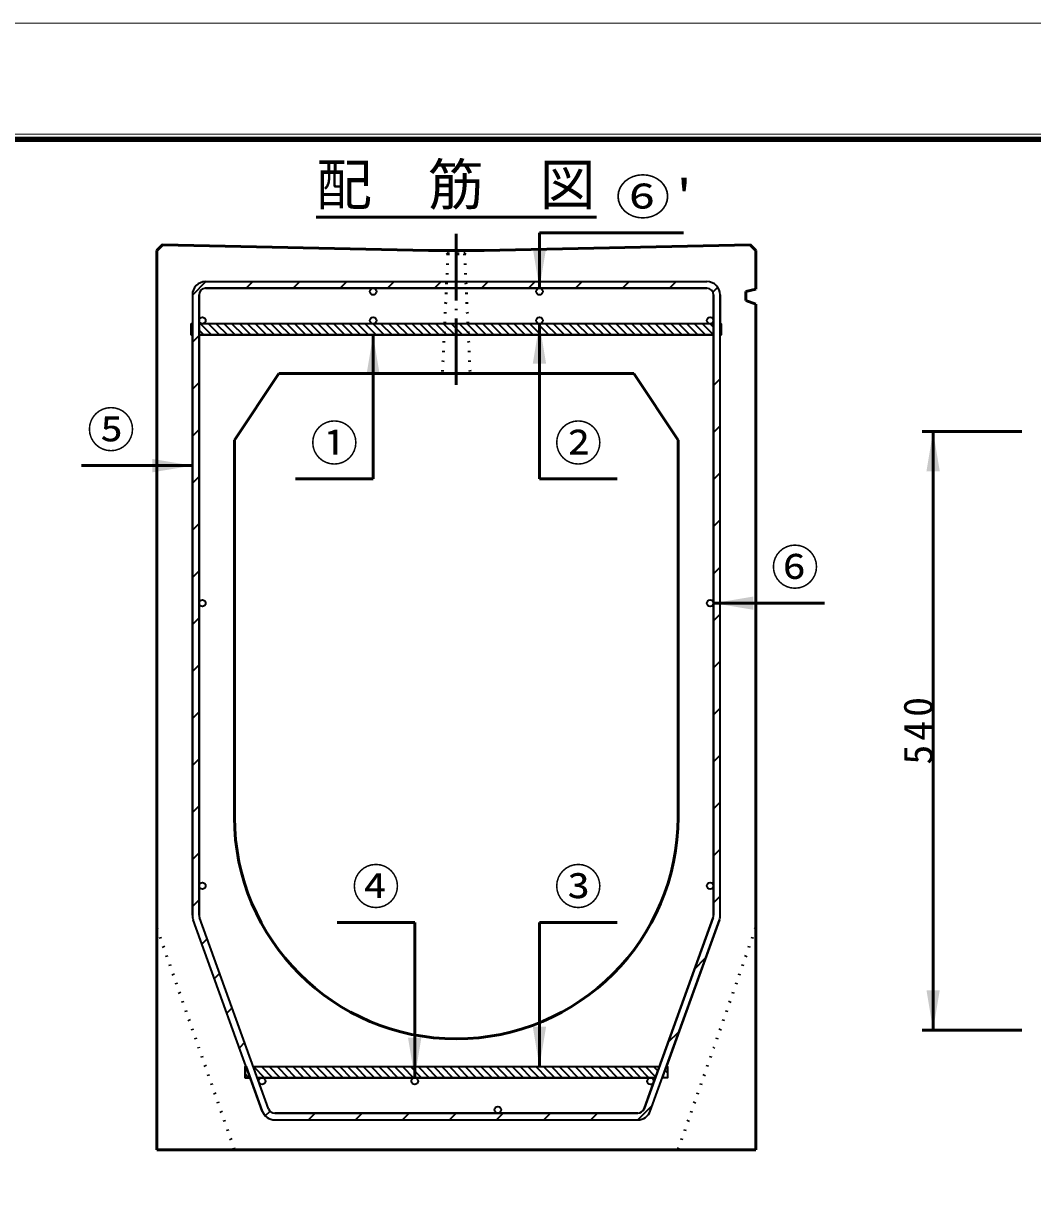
# Model space of a CAD drawing. Units: millimetres, scale not verified. Extents: x -2102 to 2102, y -1485 to 1485.
# Drawn here: x -1075 to -165, y 439 to 1485 of the extents above; entities that cross this region are included whole.
import ezdxf
from ezdxf.enums import TextEntityAlignment as Align

# ---------------------------------------------------------------- set-up
doc = ezdxf.new("R2010")
doc.units = ezdxf.units.MM
doc.header["$LTSCALE"] = 5
doc.linetypes.add('DOTTED', pattern=[1.75, 0.25, -1.5])
doc.linetypes.add('LONG_DASHED_DOTTED', pattern=[15.25, 12, -1.5, 0.25, -1.5])
doc.layers.add('0-0_V-nasSTD', color=7, linetype='Continuous', lineweight=35)
doc.layers.add('0-1_0', color=7, linetype='Continuous', lineweight=50)
doc.styles.add('ＭＳ ゴシック', font='')
doc.styles.get('ＭＳ ゴシック').set_extended_font_data('MS Gothic')

msp = doc.modelspace()

# ---------------------------------------------------------------- linework, layer by layer
at = {"layer": '0-0_V-nasSTD', "lineweight": 50}
msp.add_line((-609.724, 1295.91), (-609.724, 1245.91), dxfattribs=at)
at = {"layer": '0-0_V-nasSTD'}
for p, q in [((-452.724, 1213.91), (-916.724, 1213.91)), ((-915.314, 1213.91), (-905.314, 1203.91)), ((-908.243, 1213.91), (-898.243, 1203.91)), ((-901.172, 1213.91), (-891.172, 1203.91)), ((-894.101, 1213.91), (-884.101, 1203.91)), ((-887.03, 1213.91), (-877.03, 1203.91)), ((-879.959, 1213.91), (-869.959, 1203.91)), ((-872.888, 1213.91), (-862.888, 1203.91)), ((-865.817, 1213.91), (-855.817, 1203.91)), ((-858.746, 1213.91), (-848.746, 1203.91)), ((-851.674, 1213.91), (-841.674, 1203.91)), ((-844.603, 1213.91), (-834.603, 1203.91)), ((-837.532, 1213.91), (-827.532, 1203.91)), ((-830.461, 1213.91), (-820.461, 1203.91)), ((-823.39, 1213.91), (-813.39, 1203.91)), ((-816.319, 1213.91), (-806.319, 1203.91)), ((-809.248, 1213.91), (-799.248, 1203.91)), ((-802.177, 1213.91), (-792.177, 1203.91)), ((-795.106, 1213.91), (-785.106, 1203.91)), ((-788.035, 1213.91), (-778.035, 1203.91)), ((-780.964, 1213.91), (-770.964, 1203.91)), ((-773.893, 1213.91), (-763.893, 1203.91)), ((-766.822, 1213.91), (-756.822, 1203.91)), ((-759.751, 1213.91), (-749.751, 1203.91)), ((-752.68, 1213.91), (-742.68, 1203.91)), ((-745.608, 1213.91), (-735.608, 1203.91)), ((-738.537, 1213.91), (-728.537, 1203.91)), ((-731.466, 1213.91), (-721.466, 1203.91)), ((-724.395, 1213.91), (-714.395, 1203.91)), ((-717.324, 1213.91), (-707.324, 1203.91)), ((-710.253, 1213.91), (-700.253, 1203.91)), ((-703.182, 1213.91), (-693.182, 1203.91)), ((-696.111, 1213.91), (-686.111, 1203.91)), ((-689.04, 1213.91), (-679.04, 1203.91)), ((-681.969, 1213.91), (-671.969, 1203.91)), ((-674.898, 1213.91), (-664.898, 1203.91)), ((-667.827, 1213.91), (-657.827, 1203.91)), ((-660.756, 1213.91), (-650.756, 1203.91)), ((-653.685, 1213.91), (-643.685, 1203.91)), ((-646.614, 1213.91), (-636.614, 1203.91)), ((-639.542, 1213.91), (-629.542, 1203.91)), ((-632.471, 1213.91), (-622.471, 1203.91)), ((-625.4, 1213.91), (-615.4, 1203.91)), ((-618.329, 1213.91), (-608.329, 1203.91)), ((-611.258, 1213.91), (-601.258, 1203.91)), ((-604.187, 1213.91), (-594.187, 1203.91)), ((-597.116, 1213.91), (-587.116, 1203.91)), ((-590.045, 1213.91), (-580.045, 1203.91)), ((-582.974, 1213.91), (-572.974, 1203.91)), ((-575.903, 1213.91), (-565.903, 1203.91)), ((-568.832, 1213.91), (-558.832, 1203.91)), ((-561.761, 1213.91), (-551.761, 1203.91)), ((-554.69, 1213.91), (-544.69, 1203.91)), ((-547.619, 1213.91), (-537.619, 1203.91)), ((-540.548, 1213.91), (-530.548, 1203.91)), ((-533.476, 1213.91), (-523.476, 1203.91)), ((-526.405, 1213.91), (-516.405, 1203.91)), ((-519.334, 1213.91), (-509.334, 1203.91)), ((-512.263, 1213.91), (-502.263, 1203.91)), ((-505.192, 1213.91), (-495.192, 1203.91)), ((-498.121, 1213.91), (-488.121, 1203.91)), ((-491.05, 1213.91), (-481.05, 1203.91)), ((-483.979, 1213.91), (-473.979, 1203.91)), ((-476.908, 1213.91), (-466.908, 1203.91)), ((-469.837, 1213.91), (-459.837, 1203.91)), ((-462.766, 1213.91), (-452.766, 1203.91)), ((-455.695, 1213.91), (-452.724, 1210.94)), ((-923.724, 1208.178), (-922.724, 1207.178)), ((-916.724, 1208.249), (-912.385, 1203.91)), ((-446.724, 1212.011), (-445.724, 1211.011)), ((-446.724, 1204.94), (-445.724, 1203.94)), ((-874.639, 543.91), (-873.895, 543.166)), ((-867.568, 543.91), (-857.568, 533.91)), ((-860.497, 543.91), (-850.497, 533.91)), ((-853.426, 543.91), (-843.426, 533.91)), ((-846.355, 543.91), (-836.355, 533.91)), ((-839.284, 543.91), (-829.284, 533.91)), ((-832.213, 543.91), (-822.213, 533.91)), ((-825.142, 543.91), (-815.142, 533.91)), ((-818.071, 543.91), (-808.071, 533.91)), ((-811, 543.91), (-801, 533.91)), ((-803.928, 543.91), (-793.928, 533.91)), ((-796.857, 543.91), (-786.857, 533.91)), ((-789.786, 543.91), (-779.786, 533.91)), ((-782.715, 543.91), (-772.715, 533.91)), ((-775.644, 543.91), (-765.644, 533.91)), ((-768.573, 543.91), (-758.573, 533.91)), ((-761.502, 543.91), (-751.502, 533.91)), ((-754.431, 543.91), (-744.431, 533.91)), ((-747.36, 543.91), (-737.36, 533.91)), ((-740.289, 543.91), (-730.289, 533.91)), ((-733.218, 543.91), (-723.218, 533.91)), ((-726.147, 543.91), (-716.147, 533.91)), ((-719.076, 543.91), (-709.076, 533.91)), ((-712.005, 543.91), (-702.005, 533.91)), ((-704.934, 543.91), (-694.934, 533.91)), ((-697.862, 543.91), (-687.862, 533.91)), ((-690.791, 543.91), (-680.791, 533.91)), ((-683.72, 543.91), (-673.72, 533.91)), ((-676.649, 543.91), (-666.649, 533.91)), ((-669.578, 543.91), (-659.578, 533.91)), ((-662.507, 543.91), (-652.507, 533.91)), ((-655.436, 543.91), (-645.436, 533.91)), ((-648.365, 543.91), (-638.365, 533.91)), ((-641.294, 543.91), (-631.294, 533.91)), ((-634.223, 543.91), (-624.223, 533.91)), ((-627.152, 543.91), (-617.152, 533.91)), ((-620.081, 543.91), (-610.081, 533.91)), ((-613.01, 543.91), (-603.01, 533.91)), ((-605.939, 543.91), (-595.939, 533.91)), ((-598.867, 543.91), (-588.867, 533.91)), ((-591.796, 543.91), (-581.796, 533.91)), ((-584.725, 543.91), (-574.725, 533.91)), ((-577.654, 543.91), (-567.654, 533.91)), ((-570.583, 543.91), (-560.583, 533.91)), ((-563.512, 543.91), (-553.512, 533.91)), ((-556.441, 543.91), (-546.441, 533.91)), ((-549.37, 543.91), (-539.37, 533.91)), ((-542.299, 543.91), (-532.299, 533.91)), ((-535.228, 543.91), (-525.228, 533.91)), ((-528.157, 543.91), (-518.157, 533.91)), ((-521.086, 543.91), (-511.086, 533.91)), ((-514.015, 543.91), (-504.94, 534.836)), ((-506.944, 543.91), (-503.064, 540.031)), ((-875.163, 537.364), (-871.71, 533.91)), ((-498.378, 535.344), (-496.944, 533.91)), ((-496.502, 540.539), (-494.284, 538.322))]:
    msp.add_line(p, q, dxfattribs=at)
at = {"layer": '0-0_V-nasSTD', "lineweight": 18}
for points in [[(-2102.5, -1485), (-2102.5, 1485), (2102.5, 1485), (2102.5, -1485)], [(-2002.5, -1385), (-2002.5, 1385), (2002.5, 1385), (2002.5, -1385)]]:
    msp.add_lwpolyline(points, close=True, dxfattribs=at)
at = {"layer": '0-0_V-nasSTD', "lineweight": 100}
msp.add_lwpolyline([(1997.5, -1380), (1997.5, 1380), (-1997.5, 1380)], dxfattribs=at)
at = {"layer": '0-0_V-nasSTD'}
for points in [[(-916.724, 1203.91), (-452.724, 1203.91), (-452.724, 1239.91), (-452.724, 1213.91)], [(-867.784, 543.91), (-867.784, 543.91), (-501.663, 543.91), (-501.663, 543.91), (-515.399, 505.873), (-505.275, 533.91)], [(-505.275, 533.91), (-864.173, 533.91), (-864.173, 533.91)]]:
    msp.add_lwpolyline(points, dxfattribs=at)
for points in [[(-446.724, 1213.91), (-445.724, 1213.91), (-445.724, 1203.91), (-446.724, 1203.91), (-446.724, 1239.91)], [(-922.724, 1203.91), (-923.724, 1203.91), (-923.724, 1213.91), (-922.724, 1213.91), (-922.724, 680.486)], [(-495.284, 543.91), (-494.284, 543.91), (-494.284, 533.91), (-498.895, 533.91), (-498.895, 533.91), (-447.437, 676.41)], [(-870.552, 533.91), (-875.163, 533.91), (-875.163, 543.91), (-874.163, 543.91), (-859.692, 503.835)]]:
    msp.add_lwpolyline(points, close=True, dxfattribs=at)
for points in [[(-615.724, 1281.91), (-609.724, 1245.91), (-603.724, 1281.91)], [(-615.724, 1177.91), (-609.724, 1213.91), (-603.724, 1177.91)], [(-765.724, 1167.91), (-759.724, 1203.91), (-753.724, 1167.91)], [(-260.724, 1080.857), (-254.724, 1116.857), (-248.724, 1080.857)], [(-958.724, 1079.944), (-958.724, 1091.944), (-922.724, 1085.944)], [(-452.724, 961.91), (-416.724, 955.91), (-416.724, 967.91)], [(-260.724, 612.857), (-254.724, 576.857), (-248.724, 612.857)], [(-615.724, 579.91), (-609.724, 543.91), (-603.724, 579.91)], [(-728.224, 569.91), (-722.224, 533.91), (-716.224, 569.91)]]:
    msp.add_solid(points, dxfattribs=at)
at = {"layer": '0-1_0'}
for p, q in [((-811.127, 1309.958), (-558.321, 1309.958)), ((-609.724, 1295.91), (-479.724, 1295.91)), ((-954.724, 468.958), (-954.724, 1279.958)), ((-709.724, 1279.958), (-659.724, 1279.958)), ((-414.724, 1279.958), (-414.724, 1244.972)), ((-423.724, 1242.958), (-414.724, 1244.972)), ((-423.724, 1234.958), (-423.724, 1242.958)), ((-423.724, 1234.958), (-414.724, 1231.599)), ((-414.724, 468.958), (-414.724, 1231.599)), ((-609.724, 1073.91), (-609.724, 1213.91)), ((-759.724, 1073.91), (-759.724, 1203.91)), ((-844.724, 1168.958), (-884.724, 1108.958)), ((-844.724, 1168.958), (-524.724, 1168.958)), ((-524.724, 1168.958), (-484.724, 1108.958)), ((-884.724, 1108.958), (-884.724, 768.958)), ((-484.724, 1108.958), (-484.724, 768.958)), ((-174.724, 1116.857), (-264.724, 1116.857)), ((-254.724, 576.857), (-254.724, 1116.857)), ((-1022.724, 1085.944), (-922.724, 1085.944)), ((-759.724, 1073.91), (-829.724, 1073.91)), ((-609.724, 1073.91), (-539.724, 1073.91)), ((-352.724, 961.91), (-452.724, 961.91)), ((-792.224, 673.91), (-722.224, 673.91)), ((-722.224, 673.91), (-722.224, 533.91)), ((-609.724, 673.91), (-609.724, 543.91)), ((-539.724, 673.91), (-609.724, 673.91)), ((-174.724, 576.857), (-264.724, 576.857)), ((-954.724, 468.958), (-414.724, 468.958))]:
    msp.add_line(p, q, dxfattribs=at)
at = {"layer": '0-1_0', "linetype": 'LONG_DASHED_DOTTED'}
msp.add_line((-684.724, 1294.958), (-684.724, 1153.958), dxfattribs=at)
at = {"layer": '0-1_0', "linetype": 'DOTTED'}
for p, q in [((-692.224, 1276.958), (-697.224, 1168.958)), ((-677.224, 1276.958), (-672.224, 1168.958)), ((-954.724, 668.958), (-884.724, 468.958)), ((-414.724, 668.958), (-484.724, 468.958))]:
    msp.add_line(p, q, dxfattribs=at)
at = {"layer": '0-1_0', "lineweight": 35}
for p, q in [((-910.57, 1251.91), (-922.724, 1239.756)), ((-910.724, 1251.91), (-458.724, 1251.91)), ((-458.724, 1245.91), (-910.724, 1245.91)), ((-910.724, 1245.91), (-458.724, 1245.91)), ((-868.143, 1251.91), (-874.143, 1245.91)), ((-825.717, 1251.91), (-831.717, 1245.91)), ((-783.29, 1251.91), (-789.29, 1245.91)), ((-740.864, 1251.91), (-746.864, 1245.91)), ((-698.438, 1251.91), (-704.438, 1245.91)), ((-656.011, 1251.91), (-662.011, 1245.91)), ((-613.585, 1251.91), (-619.585, 1245.91)), ((-571.158, 1251.91), (-577.158, 1245.91)), ((-528.732, 1251.91), (-534.732, 1245.91)), ((-486.306, 1251.91), (-492.306, 1245.91)), ((-448.936, 1246.853), (-453.304, 1242.485)), ((-922.724, 1239.91), (-922.724, 680.486)), ((-916.724, 1239.91), (-916.724, 680.486)), ((-916.724, 680.486), (-916.724, 1239.91)), ((-452.724, 680.486), (-452.724, 1239.91)), ((-452.724, 1239.91), (-452.724, 680.486)), ((-446.724, 680.486), (-446.724, 1239.91)), ((-923.724, 1213.91), (-923.724, 1203.91)), ((-922.724, 1213.91), (-923.724, 1213.91)), ((-452.724, 1213.91), (-916.724, 1213.91)), ((-923.724, 1203.91), (-922.724, 1203.91)), ((-916.724, 1203.33), (-922.724, 1197.33)), ((-452.724, 1203.91), (-916.724, 1203.91)), ((-446.724, 1203.91), (-445.724, 1203.91)), ((-446.724, 1164.213), (-452.724, 1158.213)), ((-916.724, 1160.903), (-922.724, 1154.903)), ((-446.724, 1121.787), (-452.724, 1115.787)), ((-916.724, 1118.477), (-922.724, 1112.477)), ((-446.724, 1079.36), (-452.724, 1073.36)), ((-916.724, 1076.051), (-922.724, 1070.051)), ((-446.724, 1036.934), (-452.724, 1030.934)), ((-916.724, 1033.624), (-922.724, 1027.624)), ((-446.724, 994.507), (-452.724, 988.507)), ((-916.724, 991.198), (-922.724, 985.198)), ((-452.724, 946.081), (-446.724, 952.081)), ((-916.724, 948.771), (-922.724, 942.771)), ((-916.724, 906.345), (-922.724, 900.345)), ((-452.724, 903.655), (-446.724, 909.655)), ((-916.724, 863.919), (-922.724, 857.919)), ((-452.724, 861.228), (-446.724, 867.228)), ((-916.724, 821.492), (-922.724, 815.492)), ((-452.724, 818.802), (-446.724, 824.802)), ((-916.724, 779.066), (-922.724, 773.066)), ((-452.724, 776.375), (-446.724, 782.375)), ((-916.724, 736.639), (-922.724, 730.639)), ((-452.724, 733.949), (-446.724, 739.949)), ((-916.724, 694.213), (-922.724, 688.213)), ((-452.724, 691.522), (-446.724, 697.522)), ((-859.692, 503.835), (-922.011, 676.41)), ((-854.048, 505.873), (-916.367, 678.448)), ((-854.048, 505.873), (-916.367, 678.448)), ((-515.399, 505.873), (-453.081, 678.448)), ((-453.081, 678.448), (-515.399, 505.873)), ((-509.756, 503.835), (-447.437, 676.41)), ((-909.388, 659.122), (-914.075, 654.435)), ((-469.872, 631.948), (-459.887, 641.933)), ((-898.132, 627.952), (-902.819, 623.265)), ((-886.876, 596.781), (-891.563, 592.094)), ((-493.852, 565.541), (-483.868, 575.526)), ((-875.62, 565.611), (-880.307, 560.924)), ((-875.163, 543.91), (-874.163, 543.91)), ((-875.163, 543.91), (-875.163, 533.91)), ((-867.784, 543.91), (-501.663, 543.91)), ((-875.163, 533.91), (-870.552, 533.91)), ((-864.173, 533.91), (-505.275, 533.91)), ((-856.922, 499.457), (-852.679, 503.699)), ((-521.057, 495.91), (-507.848, 509.119)), ((-848.405, 501.91), (-521.043, 501.91)), ((-848.405, 495.91), (-521.043, 495.91)), ((-818.042, 495.91), (-812.042, 501.91)), ((-775.615, 495.91), (-769.615, 501.91)), ((-733.189, 495.91), (-727.189, 501.91)), ((-690.762, 495.91), (-684.762, 501.91)), ((-648.336, 495.91), (-642.336, 501.91)), ((-605.909, 495.91), (-599.909, 501.91)), ((-563.483, 495.91), (-557.483, 501.91))]:
    msp.add_line(p, q, dxfattribs=at)
at = {"layer": '0-1_0'}
for points in [[(-709.724, 1279.958), (-949.724, 1284.958), (-954.724, 1279.958)], [(-659.724, 1279.958), (-419.724, 1284.958), (-414.724, 1279.958)]]:
    msp.add_lwpolyline(points, dxfattribs=at)
at = {"layer": '0-1_0', "linetype": 'DOTTED'}
for points in [[(-692.224, 1276.958), (-695.224, 1279.958), (-674.224, 1279.958)], [(-692.224, 1276.958), (-677.224, 1276.958), (-674.224, 1279.958)]]:
    msp.add_lwpolyline(points, dxfattribs=at)
at = {"layer": '0-1_0', "lineweight": 35}
for points in [[(-446.724, 1213.91), (-445.724, 1213.91), (-445.724, 1203.91)], [(-495.284, 543.91), (-494.284, 543.91), (-494.284, 533.91), (-498.895, 533.91)], [(-521.043, 501.91), (-521.043, 501.91), (-848.405, 501.91)]]:
    msp.add_lwpolyline(points, dxfattribs=at)
for centre in [(-759.724, 1242.91), (-609.724, 1242.91), (-913.724, 1216.91), (-759.724, 1216.91), (-609.724, 1216.91), (-455.724, 1216.91), (-913.724, 961.91), (-455.724, 961.91), (-913.724, 706.91), (-455.724, 706.91), (-859.9, 530.91), (-722.224, 530.91), (-509.547, 530.91), (-647.224, 504.91)]:
    msp.add_circle(centre, 3, dxfattribs=at)
for centre, radius, start, end in [((-910.724, 1239.91), 12, 90, 180), ((-910.724, 1239.91), 6, 90, 180), ((-910.724, 1239.91), 6, 90, 180), ((-458.724, 1239.91), 12, 0, 90), ((-458.724, 1239.91), 6, 0, 90), ((-458.724, 1239.91), 6, 0, 90), ((-910.724, 680.486), 12, 180, 199.85521), ((-910.724, 680.486), 6, 180, 199.85521), ((-910.724, 680.486), 6, 180, 199.85522), ((-458.724, 680.486), 6, 340.14479, 0), ((-458.724, 680.486), 6, 340.14479, 0), ((-458.724, 680.486), 12, 340.14479, 0), ((-848.405, 507.91), 12, 199.85521, 270), ((-848.405, 507.91), 6, 199.85521, 270), ((-848.405, 507.91), 6, 199.85521, 270), ((-521.043, 507.91), 6, 270, 340.14479), ((-521.043, 507.91), 6, 270, 340.14479), ((-521.043, 507.91), 12, 270, 340.14479)]:
    msp.add_arc(centre, radius, start, end, dxfattribs=at)
at = {"layer": '0-1_0'}
for start, end in [(180, 270), (270, 0)]:
    msp.add_arc((-684.724, 768.958), 200, start, end, dxfattribs=at)

# ---------------------------------------------------------------- texts
at = {"layer": '0-0_V-nasSTD', "style": 'ＭＳ ゴシック'}
for s, height, p in [('配\u3000筋\u3000図', 36.95, (-811.127, 1309.958)), ('⑤', 31.67, (-1017.724, 1092.944)), ('①', 31.67, (-816.324, 1080.91)), ('②', 31.67, (-596.324, 1080.91)), ('⑥', 31.67, (-400.924, 968.91)), ('④', 31.67, (-778.824, 680.91)), ('③', 31.67, (-596.324, 680.91))]:
    msp.add_text(s, height=height, dxfattribs=at).set_placement(p, align=Align.BOTTOM_LEFT)
at = {"layer": '0-0_V-nasSTD', "style": 'ＭＳ ゴシック', "width": 1.15}
msp.add_text("⑥'", height=31.67, dxfattribs=at).set_placement((-541.324, 1302.91), align=Align.BOTTOM_LEFT)
at = {"layer": '0-0_V-nasSTD', "insert": (-254.724, 816.257), "char_height": 26.39, "attachment_point": 7, "rotation": 90, "style": 'ＭＳ ゴシック'}
msp.add_mtext('\\T1.2;540', dxfattribs=at)

doc.saveas('drawing.dxf')
